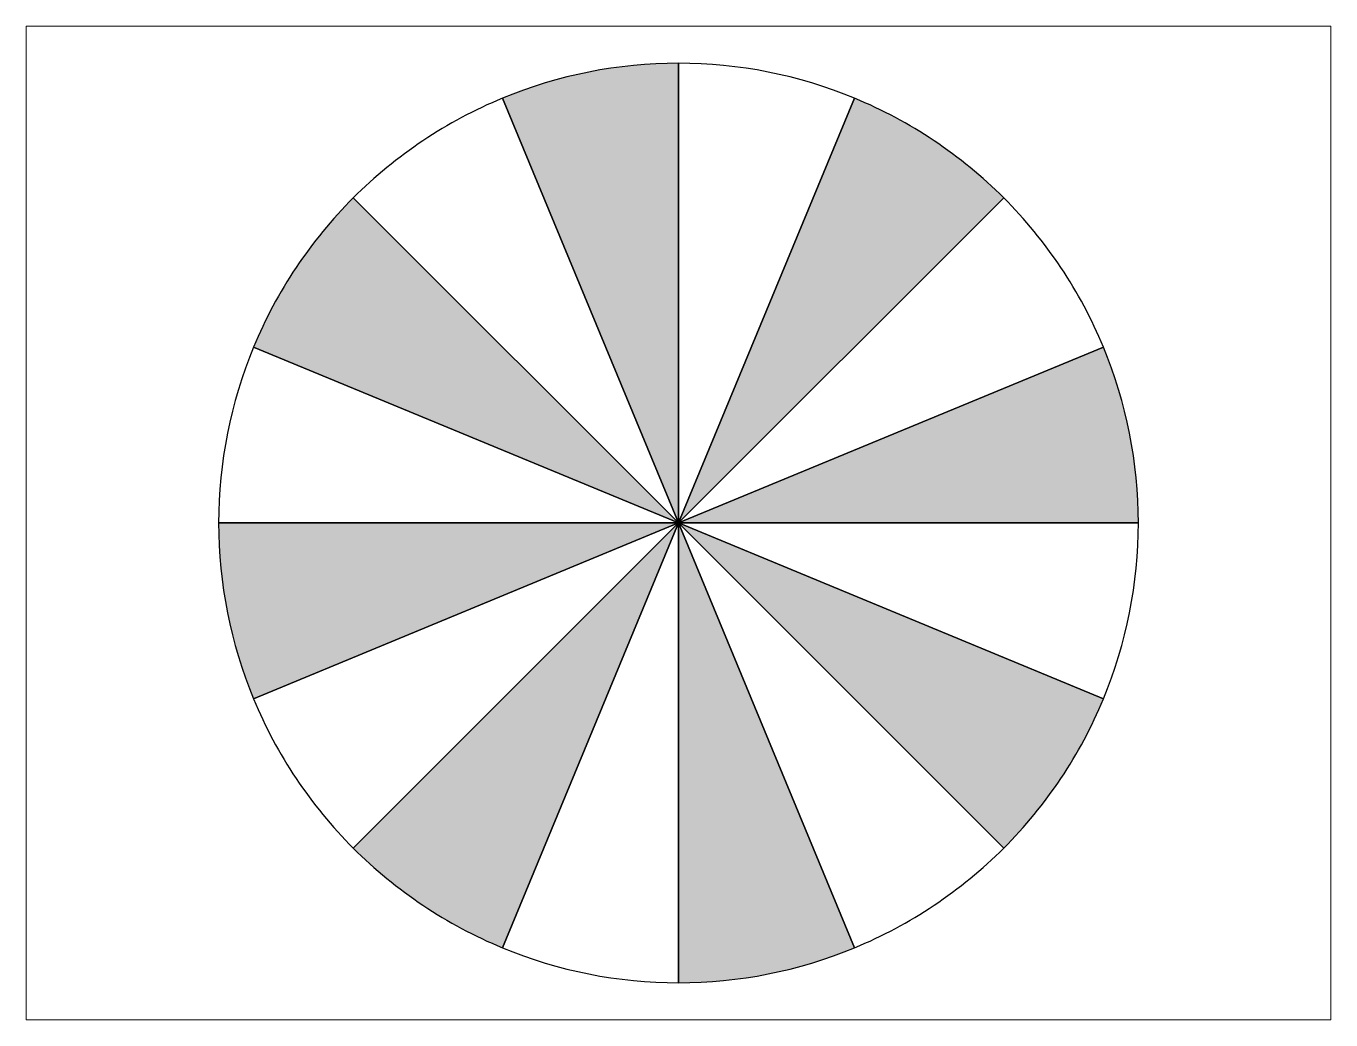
# Paper-space layout 'Layout1' of a CAD drawing. Header units: inches. Extents: x 1.05 to 9.45, y 0.8 to 7.2.
# The model-space entities are those that its viewports show. They can reach past a viewport. Long polylines and large blocks are cut down to what shows.
import ezdxf

# ---------------------------------------------------------------- set-up
doc = ezdxf.new("R2010")
doc.units = ezdxf.units.IN
doc.header["$MEASUREMENT"] = 0

msp = doc.modelspace()

# ---------------------------------------------------------------- hatches: boundary and pattern name
h = msp.add_hatch(color=250)
h.dxf.hatch_style = 1
h.paths.add_polyline_path([(13.6802, 9.6212, 0.098491), (12.9148, 9.469), (13.6802, 7.6212)])
h.paths.add_polyline_path([(12.266, 9.0354, 0.098491), (11.8324, 8.3866), (13.6802, 7.6212)])
h.paths.add_polyline_path([(13.6802, 7.6212), (11.6802, 7.6212, 0.098491), (11.8324, 6.8558)])
h.paths.add_polyline_path([(13.6802, 7.6212), (12.266, 6.207, 0.098491), (12.9148, 5.7734)])
h.paths.add_polyline_path([(13.6802, 7.6212), (13.6802, 5.6212, 0.098491), (14.4456, 5.7734)])
h.paths.add_polyline_path([(13.6802, 7.6212), (15.0944, 6.207, 0.098491), (15.5279, 6.8558)])
h.paths.add_polyline_path([(15.5279, 8.3866), (13.6802, 7.6212), (15.6802, 7.6212, 0.098491)])
h.paths.add_polyline_path([(15.0944, 9.0354, 0.098491), (14.4456, 9.469), (13.6802, 7.6212)])

# ---------------------------------------------------------------- linework, layer by layer
for points in [[(13.6802, 9.6212, 0.098491), (12.9148, 9.469), (13.6802, 7.6212)], [(14.4456, 9.469, 0.098491), (13.6802, 9.6212), (13.6802, 7.6212)], [(12.9148, 9.469, 0.098491), (12.266, 9.0354), (13.6802, 7.6212)], [(15.0944, 9.0354, 0.098491), (14.4456, 9.469), (13.6802, 7.6212)], [(12.266, 9.0354, 0.098491), (11.8324, 8.3866), (13.6802, 7.6212)], [(15.5279, 8.3866, 0.098491), (15.0944, 9.0354), (13.6802, 7.6212)], [(11.8324, 8.3866, 0.098491), (11.6802, 7.6212), (13.6802, 7.6212)], [(15.6802, 7.6212, 0.098491), (15.5279, 8.3866), (13.6802, 7.6212)], [(11.6802, 7.6212, 0.098491), (11.8324, 6.8558), (13.6802, 7.6212)], [(11.8324, 6.8558, 0.098491), (12.266, 6.207), (13.6802, 7.6212)], [(12.266, 6.207, 0.098491), (12.9148, 5.7734), (13.6802, 7.6212)], [(12.9148, 5.7734, 0.098491), (13.6802, 5.6212), (13.6802, 7.6212)], [(13.6802, 5.6212, 0.098491), (14.4456, 5.7734), (13.6802, 7.6212)], [(14.4456, 5.7734, 0.098491), (15.0944, 6.207), (13.6802, 7.6212)], [(15.0944, 6.207, 0.098491), (15.5279, 6.8558), (13.6802, 7.6212)], [(15.5279, 6.8558, 0.098491), (15.6802, 7.6212), (13.6802, 7.6212)]]:
    msp.add_lwpolyline(points, format="xyb", close=True)

psp = doc.layouts.get("Layout1")

# ---------------------------------------------------------------- viewports
at = {"layer": '0'}
psp.add_viewport(center=(5.25, 4), size=(8.4, 6.4), view_center_point=(13.6802, 7.6212), view_height=4.323073, dxfattribs=at)

doc.saveas('drawing.dxf')
